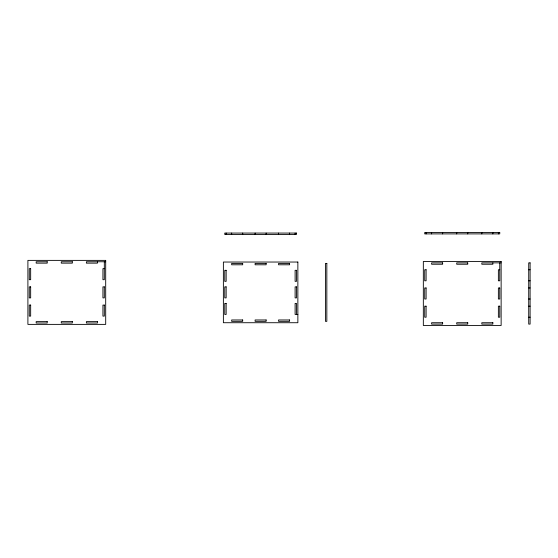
<?xml version="1.0" encoding="UTF-8"?>
<svg xmlns="http://www.w3.org/2000/svg" width="558" height="558" viewBox="0 0 558 558"><rect width="100%" height="100%" fill="white"/><g stroke="black" fill="none" stroke-linecap="round" stroke-linejoin="round"><path stroke-width="0.84" d="M105.699 261.758L86.385 261.758L86.385 263.139L97.42 263.139L97.42 261.758M501.133 262.86L481.819 262.86L481.819 264.241L492.86 264.241L492.86 262.86M104.318 268.656L102.937 268.656L102.937 279.691L104.318 279.691L104.318 261.758M499.752 269.758L498.378 269.758L498.378 280.793L499.752 280.793L499.752 262.86M528.719 269.758L530.1 269.758M528.719 280.793L530.1 280.793M528.719 287.963L530.1 287.963M528.719 299.004L530.1 299.004M528.719 306.175L530.1 306.175M297.867 314.447L295.112 314.447L295.112 303.413L296.493 303.413L296.493 314.447M528.719 317.209L530.1 317.209M498.378 232.519L498.378 233.893M492.86 232.519L492.86 233.893M481.819 232.519L481.819 233.893M467.75 232.519L467.75 233.893M456.716 232.519L456.716 233.893M442.647 232.519L442.647 233.893M431.613 232.519L431.613 233.893M426.096 232.519L426.096 233.893M295.112 233.07L295.112 234.444M289.595 233.07L289.595 234.444M278.561 233.07L278.561 234.444M266.145 233.07L266.145 234.444M255.111 233.07L255.111 234.444M242.695 233.07L242.695 234.444M231.661 233.07L231.661 234.444M226.143 233.07L226.143 234.444M499.752 232.519L424.715 232.519L424.715 233.893L499.752 233.893L499.752 232.519M296.493 233.07L224.762 233.07L224.762 234.444L296.493 234.444L296.493 233.07M105.699 260.377L27.9 260.377L27.9 324.379L105.699 324.379L105.699 260.377M501.133 261.479L423.334 261.479L423.334 325.481L501.133 325.481L501.133 261.479M47.214 261.758L36.179 261.758L36.179 263.139L47.214 263.139L47.214 261.758M72.317 261.758L61.282 261.758L61.282 263.139L72.317 263.139L72.317 261.758M297.867 262.037L223.381 262.037L223.381 322.726L297.867 322.726L297.867 262.037M442.647 262.86L431.613 262.86L431.613 264.241L442.647 264.241L442.647 262.86M467.75 262.86L456.716 262.86L456.716 264.241L467.75 264.241L467.75 262.86M530.1 262.86L528.719 262.86L528.719 324.107L530.1 324.107L530.1 262.86M242.695 263.411L231.661 263.411L231.661 264.792L242.695 264.792L242.695 263.411M266.145 263.411L255.111 263.411L255.111 264.792L266.145 264.792L266.145 263.411M289.595 263.411L278.561 263.411L278.561 264.792L289.595 264.792L289.595 263.411M326.835 263.411L325.46 263.411L325.46 321.345L326.835 321.345L326.835 263.411M30.662 268.656L29.281 268.656L29.281 279.691L30.662 279.691L30.662 268.656M426.096 269.758L424.715 269.758L424.715 280.793L426.096 280.793L426.096 269.758M226.143 270.309L224.762 270.309L224.762 281.344L226.143 281.344L226.143 270.309M296.493 270.309L295.112 270.309L295.112 281.344L296.493 281.344L296.493 270.309M30.662 286.861L29.281 286.861L29.281 297.895L30.662 297.895L30.662 286.861M104.318 286.861L102.937 286.861L102.937 297.895L104.318 297.895L104.318 286.861M226.143 286.861L224.762 286.861L224.762 297.895L226.143 297.895L226.143 286.861M296.493 286.861L295.112 286.861L295.112 297.895L296.493 297.895L296.493 286.861M426.096 287.963L424.715 287.963L424.715 299.004L426.096 299.004L426.096 287.963M499.752 287.963L498.378 287.963L498.378 299.004L499.752 299.004L499.752 287.963M226.143 303.413L224.762 303.413L224.762 314.447L226.143 314.447L226.143 303.413M30.662 305.073L29.281 305.073L29.281 316.107L30.662 316.107L30.662 305.073M104.318 305.073L102.937 305.073L102.937 316.107L104.318 316.107L104.318 305.073M426.096 306.175L424.715 306.175L424.715 317.209L426.096 317.209L426.096 306.175M499.752 306.175L498.378 306.175L498.378 317.209L499.752 317.209L499.752 306.175M242.695 319.964L231.661 319.964L231.661 321.345L242.695 321.345L242.695 319.964M266.145 319.964L255.111 319.964L255.111 321.345L266.145 321.345L266.145 319.964M289.595 319.964L278.561 319.964L278.561 321.345L289.595 321.345L289.595 319.964M47.214 321.624L36.179 321.624L36.179 323.005L47.214 323.005L47.214 321.624M72.317 321.624L61.282 321.624L61.282 323.005L72.317 323.005L72.317 321.624M97.42 321.624L86.385 321.624L86.385 323.005L97.42 323.005L97.42 321.624M442.647 322.726L431.613 322.726L431.613 324.107L442.647 324.107L442.647 322.726M467.75 322.726L456.716 322.726L456.716 324.107L467.75 324.107L467.75 322.726M492.86 322.726L481.819 322.726L481.819 324.107L492.86 324.107L492.86 322.726"/></g></svg>
